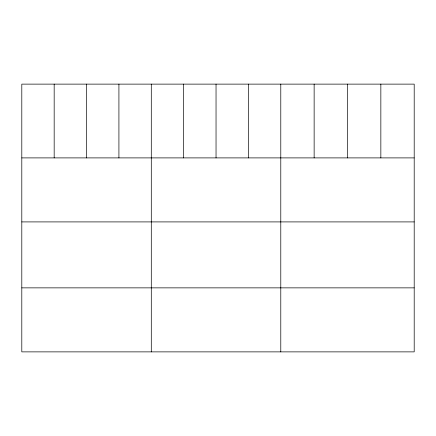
<?xml version="1.0" encoding="UTF-8"?>
<svg xmlns="http://www.w3.org/2000/svg" width="436" height="436" viewBox="0 0 436 436"><rect width="100%" height="100%" fill="white"/><g stroke="black" fill="none" stroke-linecap="round" stroke-linejoin="round"><path stroke-width="0.65" d="M414.2 157.897L414.2 351.874L21.8 351.874L21.8 84.126L414.2 84.126L414.2 157.897L21.8 157.897M21.8 221.908L414.2 221.908M21.8 287.864L414.2 287.864M380.846 84.126L380.846 157.897M347.492 84.126L347.492 157.897M314.138 84.126L314.138 157.897M280.784 84.126L280.784 351.874M248.411 84.126L248.411 157.897M216.038 84.126L216.038 157.897M183.665 84.126L183.665 157.897M151.292 84.126L151.292 351.874M118.919 84.126L118.919 157.897M86.546 84.126L86.546 157.897M54.173 84.126L54.173 157.897"/></g></svg>
